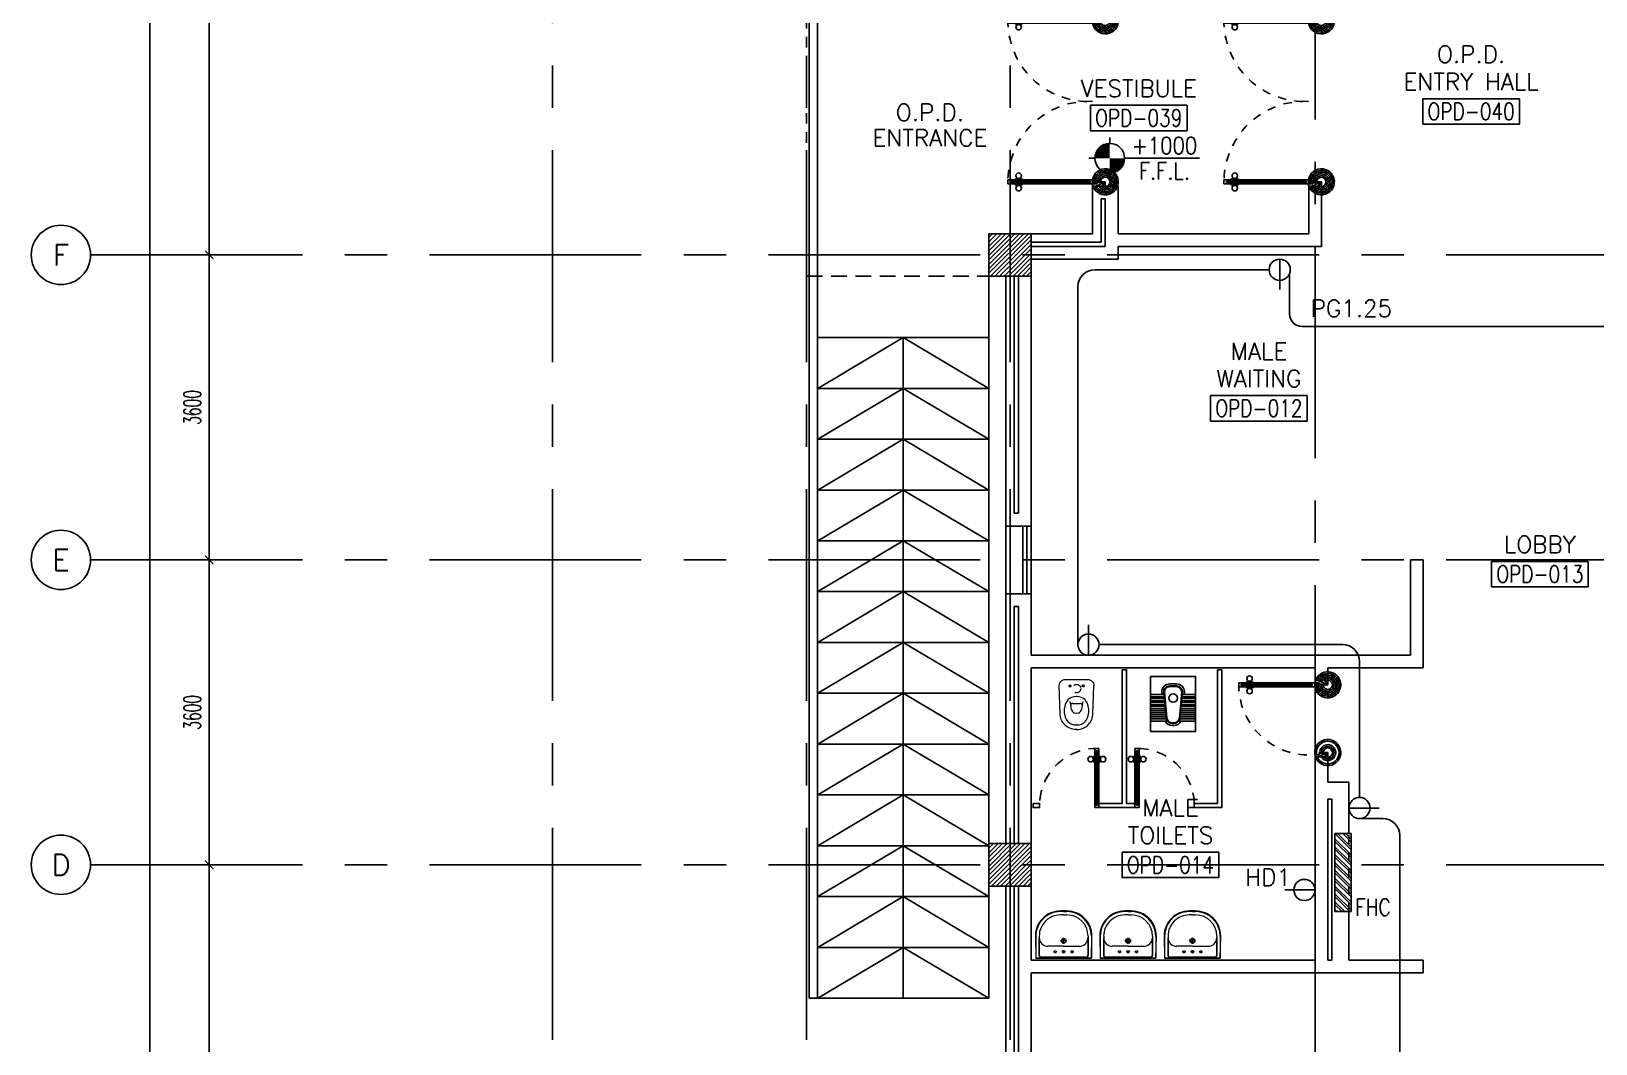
# Model space of a CAD drawing. Extents: x -0.4 to 91.7, y -13.2 to 78.1.
# Drawn here: x -0.35 to 18.11, y 10.84 to 22.79 of the extents above; entities that cross this region are included whole.
import ezdxf
from ezdxf.enums import TextEntityAlignment as Align

# ---------------------------------------------------------------- set-up
doc = ezdxf.new("R2010")
doc.units = 0
doc.header["$MEASUREMENT"] = 0
doc.header["$PDMODE"] = 3
doc.header["$PDSIZE"] = 0.1
for name, pattern in [('CENTERX2', [4, 2.5, -0.5, 0.5, -0.5]), ('DASHED', [0.75, 0.5, -0.25]), ('HIDDEN', [0.375, 0.25, -0.125]), ('HIDDEN2', [0.1875, 0.125, -0.0625])]:
    doc.linetypes.add(name, pattern=pattern)
doc.layers.get('0').update_dxf_attribs({"color": 11, "linetype": 'CONTINUOUS'})
doc.layers.get('DEFPOINTS').update_dxf_attribs({"color": 11, "linetype": 'CONTINUOUS'})
for name, color, linetype in [('A-JEERI', 11, 'CONTINUOUS'), ('AX', 11, 'CONTINUOUS'), ('AX-CR', 11, 'CONTINUOUS'), ('AX-DIM', 11, 'CONTINUOUS'), ('AX-TXT', 11, 'CONTINUOUS'), ('AXES', 11, 'CENTERX2'), ('CANOPY-LN', 11, 'CONTINUOUS'), ('COL', 11, 'CONTINUOUS'), ('DOOR', 11, 'CONTINUOUS'), ('E-CLINE', 4, 'CONTINUOUS'), ('E-SOCKETS', 4, 'CONTINUOUS'), ('FHC', 11, 'CONTINUOUS'), ('FIX', 11, 'CONTINUOUS'), ('Handrail', 11, 'CONTINUOUS'), ('HAT', 11, 'CONTINUOUS'), ('INSUL', 11, 'CONTINUOUS'), ('LEV-PL', 11, 'CONTINUOUS'), ('PART', 11, 'CONTINUOUS'), ('Ramb', 11, 'CONTINUOUS'), ('RM-BOX', 11, 'CONTINUOUS'), ('RM-NAME', 11, 'CONTINUOUS'), ('RM-NO', 11, 'CONTINUOUS'), ('STR', 11, 'CONTINUOUS'), ('WALL', 11, 'CONTINUOUS'), ('WIN', 11, 'CONTINUOUS')]:
    doc.layers.add(name, color=color, linetype=linetype)
doc.styles.add('ROMANS', font='ROMANS.shx', dxfattribs={"width": 0.6})
doc.styles.add('S', font='ROMANS.SHX')
doc.dimstyles.new('STANDARD in', dxfattribs={"dimtxt": 0.2, "dimasz": 0.1, "dimexe": 0.07, "dimexo": 0.05, "dimgap": 0.1, "dimtad": 1, "dimdec": 0, "dimlfac": 1000, "dimzin": 0, "dimdsep": 46, "dimtxsty": 'ROMANS', "dimblk": 'ARCHTICK', "dimcen": 0.05, "dimdle": 0.05, "dimclrd": 7, "dimclre": 7, "dimclrt": 2, "dimadec": 0, "dimazin": 0, "dimtfac": 1, "dimtdec": 0, "dimtmove": 2, "dimatfit": 3, "dimldrblk": 'ARCHTICK', "dimfxl": 0, "dimtolj": 1, "dimtzin": 0, "dimarcsym": 0})

# ---------------------------------------------------------------- blocks, each defined once
blk = doc.blocks.new('_ARCHTICK')
at = {"color": 0, "linetype": 'ByBlock', "const_width": 0.15}
blk.add_lwpolyline([(-0.5, -0.5), (0.5, 0.5)], dxfattribs=at)
blk = doc.blocks.new('*D167')
at = {"layer": 'AX-DIM', "color": 7, "lineweight": -2}
for p, q in [((10.901, 64.82), (0.98, 64.82)), ((1.05, 5.45), (1.05, 64.87)), ((10.901, 5.5), (0.98, 5.5))]:
    blk.add_line(p, q, dxfattribs=at)
at = {"layer": 'DEFPOINTS', "color": 0}
for p in [(1.05, 64.82), (10.951, 64.82), (10.951, 5.5)]:
    blk.add_point(p, dxfattribs=at)
at = {"layer": 'AX-DIM', "color": 7, "lineweight": -2, "xscale": 0.1, "yscale": 0.1, "zscale": 0.1}
for p, rotation in [((1.05, 64.82), 90), ((1.05, 5.5), 270)]:
    blk.add_blockref('_ARCHTICK', p, dxfattribs=dict(at, rotation=rotation))
at = {"layer": 'AX-DIM', "color": 2, "insert": (0.85, 35.16), "char_height": 0.2, "attachment_point": 5, "rotation": 90, "style": 'ROMANS'}
blk.add_mtext('\\A1;59320', dxfattribs=at)
blk = doc.blocks.new('*D169')
at = {"layer": 'AX-DIM', "color": 7, "lineweight": -2}
for p, q in [((2.1, 12.95), (1.68, 12.95)), ((1.75, 5.7), (1.75, 13)), ((2.1, 5.75), (1.68, 5.75))]:
    blk.add_line(p, q, dxfattribs=at)
at = {"layer": 'DEFPOINTS', "color": 0}
for p in [(1.75, 12.95), (2.15, 12.95), (2.15, 5.75)]:
    blk.add_point(p, dxfattribs=at)
at = {"layer": 'AX-DIM', "color": 7, "lineweight": -2, "xscale": 0.1, "yscale": 0.1, "zscale": 0.1}
for p, rotation in [((1.75, 12.95), 90), ((1.75, 5.75), 270)]:
    blk.add_blockref('_ARCHTICK', p, dxfattribs=dict(at, rotation=rotation))
at = {"layer": 'AX-DIM', "color": 2, "insert": (1.55, 9.35), "char_height": 0.2, "attachment_point": 5, "rotation": 90, "style": 'ROMANS'}
blk.add_mtext('\\A1;7200', dxfattribs=at)
blk = doc.blocks.new('*D173')
at = {"layer": 'AX-DIM', "color": 7, "lineweight": -2}
for p, q in [((2.1, 27.35), (1.68, 27.35)), ((1.75, 20.1), (1.75, 27.4)), ((2.1, 20.15), (1.68, 20.15))]:
    blk.add_line(p, q, dxfattribs=at)
at = {"layer": 'DEFPOINTS', "color": 0}
for p in [(1.75, 27.35), (2.15, 27.35), (2.15, 20.15)]:
    blk.add_point(p, dxfattribs=at)
at = {"layer": 'AX-DIM', "color": 7, "lineweight": -2, "xscale": 0.1, "yscale": 0.1, "zscale": 0.1}
for p, rotation in [((1.75, 27.35), 90), ((1.75, 20.15), 270)]:
    blk.add_blockref('_ARCHTICK', p, dxfattribs=dict(at, rotation=rotation))
at = {"layer": 'AX-DIM', "color": 2, "insert": (1.55, 23.75), "char_height": 0.2, "attachment_point": 5, "rotation": 90, "style": 'ROMANS'}
blk.add_mtext('\\A1;7200', dxfattribs=at)
blk = doc.blocks.new('*D174')
at = {"layer": 'AX-DIM', "color": 7, "lineweight": -2}
for p, q in [((2.1, 16.55), (1.68, 16.55)), ((1.75, 12.9), (1.75, 16.6)), ((2.1, 12.95), (1.68, 12.95))]:
    blk.add_line(p, q, dxfattribs=at)
at = {"layer": 'DEFPOINTS', "color": 0}
for p in [(1.75, 16.55), (2.15, 16.55), (2.15, 12.95)]:
    blk.add_point(p, dxfattribs=at)
at = {"layer": 'AX-DIM', "color": 7, "lineweight": -2, "xscale": 0.1, "yscale": 0.1, "zscale": 0.1}
for p, rotation in [((1.75, 16.55), 90), ((1.75, 12.95), 270)]:
    blk.add_blockref('_ARCHTICK', p, dxfattribs=dict(at, rotation=rotation))
at = {"layer": 'AX-DIM', "color": 2, "insert": (1.55, 14.75), "char_height": 0.2, "attachment_point": 5, "rotation": 90, "style": 'ROMANS'}
blk.add_mtext('\\A1;3600', dxfattribs=at)
blk = doc.blocks.new('AXL')
at = {"layer": 'AX-CR'}
blk.add_circle((-350, 0), 350, dxfattribs=at)
at = {"layer": 'AX-TXT', "style": 'ROMANS'}
blk.add_attdef('AX', text='', height=250, dxfattribs=at).set_placement((-350, 0), align=Align.MIDDLE)
blk = doc.blocks.new('A$C010A25D0')
at = {"layer": 'DOOR', "color": 0, "linetype": 'ByBlock'}
for p, q in [((83, 2031), (83, 2038)), ((173, 2038), (83, 2038)), ((95, 2038), (95, 2047)), ((95, 2047), (160, 2047)), ((95, 2038), (160, 2038)), ((160, 2038), (160, 2047)), ((173, 2031), (173, 2038)), ((1000, 2056), (1000, 2031)), ((1000, 2056), (1150, 2056)), ((1150, 2006), (1150, 2056)), ((0, 2031), (0, 1981)), ((0, 1981), (0, 2031)), ((50, 2031), (0, 2031)), ((50, 1981), (0, 1981)), ((30, 2014), (30, 1998)), ((50, 2014), (30, 2014)), ((50, 1998), (30, 1998)), ((50, 2031), (50, 2014)), ((50, 1998), (50, 1981)), ((83, 1981), (83, 1974)), ((173, 1974), (83, 1974)), ((95, 1974), (95, 1965)), ((95, 1974), (160, 1974)), ((95, 1965), (160, 1965)), ((160, 1974), (160, 1965)), ((173, 1981), (173, 1974)), ((950, 2014), (950, 2031)), ((950, 2031), (1000, 2031)), ((970, 2014), (950, 2014)), ((950, 1981), (950, 1998)), ((950, 1998), (970, 1998)), ((1000, 1981), (950, 1981)), ((970, 1998), (970, 2014)), ((1000, 1981), (1000, 2031)), ((1000, 2031), (1050, 2031)), ((1050, 2031), (1050, 2006)), ((1050, 2006), (1150, 2006)), ((50, 131), (0, 131)), ((0, 131), (0, 81)), ((0, 81), (0, 131)), ((50, 81), (0, 81)), ((50, 114), (30, 114)), ((30, 98), (30, 114)), ((50, 98), (30, 98)), ((50, 114), (50, 131)), ((50, 81), (50, 98)), ((173, 138), (83, 138)), ((83, 131), (83, 138)), ((83, 81), (83, 74)), ((173, 74), (83, 74)), ((95, 147), (160, 147)), ((95, 138), (95, 147)), ((95, 138), (160, 138)), ((95, 74), (160, 74)), ((95, 74), (95, 65)), ((95, 65), (160, 65)), ((160, 138), (160, 147)), ((160, 74), (160, 65)), ((173, 131), (173, 138)), ((173, 81), (173, 74)), ((1000, 131), (950, 131)), ((950, 131), (950, 114)), ((950, 114), (970, 114)), ((970, 98), (950, 98)), ((950, 98), (950, 81)), ((950, 81), (1000, 81)), ((970, 114), (970, 98)), ((1000, 131), (1000, 81)), ((1000, 56), (1000, 81)), ((1000, 81), (1050, 81)), ((1000, 56), (1150, 56)), ((1050, 81), (1050, 106)), ((1050, 106), (1150, 106)), ((1150, 106), (1150, 56))]:
    blk.add_line(p, q, dxfattribs=at)
at = {"layer": 'DOOR', "color": 9, "linetype": 'ByBlock'}
for p, q in [((1150, 2006), (1037, 2056)), ((1150, 2006), (1110, 2056)), ((1150, 2006), (1050, 2019)), ((1150, 106), (1037, 56)), ((1150, 106), (1050, 93)), ((1150, 106), (1110, 56))]:
    blk.add_line(p, q, dxfattribs=at)
at = {"layer": 'DOOR', "linetype": 'ByBlock'}
for p, q in [((950, 2031), (50, 2031)), ((950, 2014), (50, 2014)), ((950, 1998), (50, 1998)), ((50, 1981), (950, 1981)), ((50, 131), (950, 131)), ((950, 114), (50, 114)), ((950, 98), (50, 98)), ((950, 81), (50, 81)), ((1150, 56), (1000, 56))]:
    blk.add_line(p, q, dxfattribs=at)
at = {"layer": 'DOOR', "color": 0, "linetype": 'ByBlock'}
for centre in [(128, 2079), (128, 1932), (128, 179), (128, 32)]:
    blk.add_circle(centre, 32.4, dxfattribs=at)
at = {"layer": 'DOOR', "color": 9, "linetype": 'ByBlock'}
for centre, radius, start, end in [((1150, 2006), 154, 161.1053, 166.2858), ((1150, 2006), 134, 158.1598, 169.28), ((1150, 2006), 114, 154.0838, 167.3774), ((1150, 2006), 94.4, 148.0182, 180), ((1150, 2006), 74.4, 137.7764, 180), ((1150, 2006), 54.4, 113.2074, 180), ((1150, 2006), 34.4, 90, 180), ((1150, 2006), 14.4, 90, 180), ((1150, 106), 154, 193.7142, 198.8947), ((1150, 106), 134, 190.72, 201.8402), ((1150, 106), 114, 192.6226, 205.9162), ((1150, 106), 94.4, 180, 211.9818), ((1150, 106), 74.4, 180, 222.2236), ((1150, 106), 54.4, 180, 246.7926), ((1150, 106), 34.4, 180, 270), ((1150, 106), 14.4, 180, 270)]:
    blk.add_arc(centre, radius, start, end, dxfattribs=at)
at = {"layer": 'DOOR', "linetype": 'HIDDEN', "ltscale": 0.5}
for centre, start, end in [((951, 2006), 178.494, 272.9568), ((951, 106), 87.0432, 181.506)]:
    blk.add_arc(centre, 951, start, end, dxfattribs=at)
at = {"layer": 'WALL'}
blk.add_line((1000, 56), (1150, 56), dxfattribs=at)
blk = doc.blocks.new('RM1')
at = {"layer": 'RM-BOX'}
blk.add_lwpolyline([(570, -200), (-570, -200), (-570, -500), (570, -500)], close=True, dxfattribs=at)
at = {"layer": 'RM-NAME', "style": 'ROMANS'}
for tag, p in [('ROOMNAME1', (0, 324)), ('ROOMNAME2', (0, 0))]:
    blk.add_attdef(tag, text='', height=200, dxfattribs=at).set_placement(p, align=Align.MIDDLE)
at = {"layer": 'RM-NO', "style": 'ROMANS', "width": 0.8}
blk.add_attdef('ROOMNO', text='', height=200, dxfattribs=at).set_placement((0, -350), align=Align.MIDDLE)
blk = doc.blocks.new('WC')
at = {"layer": 'FIX', "lineweight": 20}
for p, q in [((339, 5), (339, -5)), ((395, 76), (490, 60)), ((475, 141), (538, 141)), ((534, 24), (540, 0)), ((540, 0), (534, -24)), ((674, 5), (674, -5)), ((490, -60), (395, -76)), ((538, -141), (475, -141)), ((213, -204), (210, -204))]:
    blk.add_line(p, q, dxfattribs=at)
at = {"layer": 'FIX', "linetype": 'Continuous', "lineweight": 20}
blk.add_line((420, -47), (420, 45), dxfattribs=at)
at = {"layer": 'FIX', "lineweight": 20}
for points in [[(210, -204, -0.414214), (137, -131), (137, 0), (137, 131, -0.414214), (210, 204)], [(727, -5), (727, 5, 0.414214), (538, 194), (210, 204)], [(727, 5), (727, -5, -0.414214), (538, -194), (210, -204)]]:
    blk.add_lwpolyline(points, format="xyb", dxfattribs=at)
at = {"layer": 'FIX', "linetype": 'HIDDEN2', "lineweight": 20, "ltscale": 0.3}
blk.add_circle((245, 0), 49.8, dxfattribs=at)
at = {"layer": 'FIX', "linetype": 'HIDDEN', "lineweight": 20, "ltscale": 0.05}
for centre in [(213, 78), (213, -77)]:
    blk.add_circle(centre, 11.6, dxfattribs=at)
at = {"layer": 'FIX', "lineweight": 20}
for centre, radius, start, end in [((475, 5), 136, 90, 180), ((464, -18), 82, 51.0758, 71.504), ((473, -7), 68.2, 27.1532, 51.0758), ((538, 5), 136, 360, 90), ((475, -5), 136, 180, 270), ((464, 18), 82, 288.496, 308.9242), ((473, 7), 68.2, 308.9242, 332.8468), ((538, -5), 136, 270, 0)]:
    blk.add_arc(centre, radius, start, end, dxfattribs=at)
at = {"layer": 'FIX', "linetype": 'Continuous', "lineweight": 20}
for centre, start, end in [((443, 46), 88.3879, 182.3338), ((442, -46), 177.6662, 271.6121)]:
    blk.add_arc(centre, 22.3, start, end, dxfattribs=at)
blk = doc.blocks.new('*X95')
at = {"color": 0}
for p, q in [((24139, 17881), (24619, 18361)), ((24139, 17934), (24566, 18361)), ((24139, 17987), (24513, 18361)), ((24139, 18040), (24460, 18361)), ((24139, 18093), (24407, 18361)), ((24139, 18146), (24354, 18361)), ((24139, 18200), (24301, 18361)), ((24139, 18253), (24248, 18361)), ((24139, 18306), (24195, 18361)), ((24139, 18359), (24142, 18361)), ((24172, 17861), (24639, 18328)), ((24225, 17861), (24639, 18275)), ((24278, 17861), (24639, 18222)), ((24331, 17861), (24639, 18169)), ((24384, 17861), (24639, 18116)), ((24437, 17861), (24639, 18063)), ((24490, 17861), (24639, 18010)), ((24543, 17861), (24639, 17957)), ((24596, 17861), (24639, 17904))]:
    blk.add_line(p, q, dxfattribs=at)
blk = doc.blocks.new('AWC')
at = {"layer": 'FIX'}
for p, q in [((-726, 265), (-726, 66)), ((-700, 265), (-726, 265)), ((-700, 79), (-700, 265)), ((-678, 265), (-678, 82)), ((-652, 265), (-678, 265)), ((-652, 84), (-652, 265)), ((-630, 265), (-630, 86)), ((-604, 265), (-630, 265)), ((-604, 89), (-604, 265)), ((-582, 265), (-582, 91)), ((-556, 265), (-582, 265)), ((-556, 93), (-556, 265)), ((-534, 265), (-534, 95)), ((-508, 265), (-534, 265)), ((-508, 98), (-508, 265)), ((-486, 265), (-486, 100)), ((-460, 265), (-486, 265)), ((-460, 102), (-460, 265)), ((-438, 265), (-438, 104)), ((-412, 265), (-438, 265)), ((-412, 106), (-412, 265)), ((-825, 0), (-825, 0)), ((-780, 7), (-780, -7)), ((-755, 7), (-755, -7)), ((-748, 7), (-748, -7)), ((-382, 109), (-687, 81)), ((-384, 134), (-412, 131)), ((-312, -39), (-312, 39)), ((-287, -39), (-287, 39)), ((-726, -265), (-726, -66)), ((-700, -79), (-700, -265)), ((-687, -81), (-382, -109)), ((-678, -265), (-678, -82)), ((-652, -84), (-652, -265)), ((-630, -265), (-630, -86)), ((-604, -89), (-604, -265)), ((-582, -265), (-582, -91)), ((-556, -93), (-556, -265)), ((-534, -265), (-534, -95)), ((-508, -98), (-508, -265)), ((-486, -265), (-486, -100)), ((-460, -102), (-460, -265)), ((-438, -265), (-438, -104)), ((-412, -106), (-412, -265)), ((-412, -131), (-384, -134)), ((-700, -265), (-726, -265)), ((-652, -265), (-678, -265)), ((-604, -265), (-630, -265)), ((-556, -265), (-582, -265)), ((-508, -265), (-534, -265)), ((-460, -265), (-486, -265)), ((-412, -265), (-438, -265))]:
    blk.add_line(p, q, dxfattribs=at)
at = {"layer": 'FIX', "color": 32}
for p, q in [((-381, 102), (-686, 74)), ((-319, -39), (-319, 39)), ((-686, -74), (-381, -102))]:
    blk.add_line(p, q, dxfattribs=at)
at = {"layer": 'FIX'}
blk.add_lwpolyline([(-198, 265), (-848, 265), (-848, -265), (-198, -265)], close=True, dxfattribs=at)
at = {"layer": 'FIX', "color": 32}
blk.add_circle((-454, 0), 50, dxfattribs=at)
at = {"layer": 'FIX'}
for centre, radius, start, end in [((-680, 7), 100, 117.0426, 180), ((-680, 7), 75, 95.2114, 180), ((-382, 39), 95, 0, 90.1311), ((-382, 39), 70, 0, 90.1311), ((-680, -7), 100, 180, 242.9574), ((-680, -7), 75, 180, 264.7886), ((-382, -39), 95, 270, 0), ((-382, -39), 70, 270, 0)]:
    blk.add_arc(centre, radius, start, end, dxfattribs=at)
at = {"layer": 'FIX', "color": 32}
for centre, radius, start, end in [((-680, 7), 68, 95.2114, 180), ((-382, 39), 63, 0, 90.1311), ((-680, -7), 68, 180, 264.7886), ((-382, -39), 63, 270, 0)]:
    blk.add_arc(centre, radius, start, end, dxfattribs=at)
blk = doc.blocks.new('COL50')
at = {"layer": 'COL'}
blk.add_lwpolyline([(-250, 250), (-250, -250), (250, -250), (250, 250)], close=True, dxfattribs=at)
blk = doc.blocks.new('LEV1')
at = {"layer": 'LEV-PL'}
for p, q in [((0, 245), (0, 175)), ((-175, 0), (-245, 0)), ((175, 0), (1061, 0)), ((0, -175), (0, -245))]:
    blk.add_line(p, q, dxfattribs=at)
at = {"layer": 'LEV-PL', "const_width": 175}
for points in [[(-88, 0, -0.414214), (0, 88, -1)], [(88, 0, -0.414214), (0, -88, -1)]]:
    blk.add_lwpolyline(points, format="xyb", dxfattribs=at)
at = {"layer": 'LEV-PL'}
blk.add_circle((0, 0), 175, dxfattribs=at)
at = {"layer": 'LEV-PL', "color": 4, "style": 'S', "width": 0.85}
for tag, p in [('+0000', (646, 50)), ('F.F.L.', (646, -250))]:
    blk.add_attdef(tag, text='', height=200, dxfattribs=at).set_placement(p, align=Align.CENTER)
blk = doc.blocks.new('*X96')
at = {"color": 0}
for p, q in [((24139, 25094), (24606, 25561)), ((24139, 25147), (24553, 25561)), ((24139, 25200), (24500, 25561)), ((24139, 25253), (24447, 25561)), ((24139, 25306), (24394, 25561)), ((24139, 25359), (24341, 25561)), ((24139, 25412), (24288, 25561)), ((24139, 25465), (24235, 25561)), ((24139, 25518), (24182, 25561)), ((24159, 25061), (24639, 25541)), ((24212, 25061), (24639, 25488)), ((24266, 25061), (24639, 25435)), ((24319, 25061), (24639, 25382)), ((24372, 25061), (24639, 25329)), ((24425, 25061), (24639, 25276)), ((24478, 25061), (24639, 25223)), ((24531, 25061), (24639, 25170)), ((24584, 25061), (24639, 25117)), ((24637, 25061), (24639, 25063))]:
    blk.add_line(p, q, dxfattribs=at)
blk = doc.blocks.new('*D193')
at = {"layer": 'AX-DIM', "color": 7, "linetype": 'ByBlock', "lineweight": -2}
for p, q in [((2.1, 20.15), (1.68, 20.15)), ((1.75, 20.2), (1.75, 16.5)), ((2.1, 16.55), (1.68, 16.55))]:
    blk.add_line(p, q, dxfattribs=at)
at = {"layer": 'DEFPOINTS', "color": 0, "linetype": 'ByBlock'}
for p in [(2.15, 20.15), (1.75, 16.55), (2.15, 16.55)]:
    blk.add_point(p, dxfattribs=at)
at = {"layer": 'AX-DIM', "color": 7, "linetype": 'ByBlock', "lineweight": -2, "xscale": 0.1, "yscale": 0.1, "zscale": 0.1}
for p, rotation in [((1.75, 20.15), 90), ((1.75, 16.55), 270)]:
    blk.add_blockref('_ARCHTICK', p, dxfattribs=dict(at, rotation=rotation))
at = {"layer": 'AX-DIM', "color": 2, "linetype": 'ByBlock', "insert": (1.55, 18.35), "char_height": 0.2, "attachment_point": 5, "rotation": 90, "style": 'ROMANS'}
blk.add_mtext('\\A1;3600', dxfattribs=at)
blk = doc.blocks.new('LAV-003')
at = {"layer": 'FIX', "linetype": 'ByBlock'}
blk.add_line((-328, -25), (328, -25), dxfattribs=at)
at = {"layer": 'FIX', "linetype": 'Continuous', "lineweight": 20}
for p, q in [((-328, -285), (-328, -25)), ((0, -165), (-187, -165)), ((0, -165), (187, -165)), ((328, -285), (328, -25)), ((-288, -285), (-288, -265)), ((287, -285), (287, -265)), ((0, -535), (-38, -535)), ((0, -535), (38, -535)), ((0, -575), (-38, -575)), ((0, -575), (38, -575))]:
    blk.add_line(p, q, dxfattribs=at)
at = {"layer": 'FIX', "linetype": 'ByBlock', "ltscale": 0.3}
for p, q in [((-288, -265), (-288, -60)), ((0, -35), (-262, -35)), ((0, -35), (262, -35)), ((287, -265), (287, -60))]:
    blk.add_line(p, q, dxfattribs=at)
at = {"layer": 'FIX', "lineweight": 20}
for p, q in [((-16, -101), (15, -101)), ((0, -85), (0, -116))]:
    blk.add_line(p, q, dxfattribs=at)
at = {"layer": 'FIX', "linetype": 'DASHED', "lineweight": 20, "ltscale": 0.04}
for p, q in [((-36, -230), (37, -230)), ((0, -194), (0, -266))]:
    blk.add_line(p, q, dxfattribs=at)
at = {"layer": 'FIX', "linetype": 'Continuous', "lineweight": 20}
blk.add_lwpolyline([(295, -25), (0, -25), (-328, -25), (-334, -285, 0.414214), (-38, -582), (0, -582), (38, -582, 0.414214), (334, -285), (328, -25), (0, -25)], format="xyb", dxfattribs=at)
at = {"layer": 'FIX', "linetype": 'HIDDEN', "lineweight": 20, "ltscale": 0.05}
for centre in [(-100, -101), (100, -101)]:
    blk.add_circle(centre, 12.4, dxfattribs=at)
at = {"layer": 'FIX', "lineweight": 20}
for centre, radius in [((0, -101), 15.5), ((0, -230), 29.5), ((0, -230), 22.5)]:
    blk.add_circle(centre, radius, dxfattribs=at)
at = {"layer": 'FIX', "linetype": 'ByBlock', "ltscale": 0.3}
for centre, start, end in [((-262, -60), 90, 180), ((262, -60), 0, 90)]:
    blk.add_arc(centre, 25, start, end, dxfattribs=at)
at = {"layer": 'FIX', "linetype": 'Continuous', "lineweight": 20}
for centre, radius, start, end in [((-187, -265), 100, 90, 180), ((187, -265), 100, 0, 90), ((-38, -285), 290, 180, 270), ((-38, -285), 250, 180, 270), ((38, -285), 290, 270, 0), ((38, -285), 250, 270, 0)]:
    blk.add_arc(centre, radius, start, end, dxfattribs=at)
blk = doc.blocks.new('DOOR90')
at = {"layer": 'DOOR', "color": 7, "linetype": 'ByBlock'}
for p, q in [((-150, 0), (0, 0)), ((-150, 0), (-150, -25)), ((0, -50), (-114, 0)), ((0, -50), (-40, 0)), ((0, -50), (0, 0)), ((-1000, -25), (-1050, -25)), ((-1050, -75), (-1050, -25)), ((-1050, -25), (-1050, -75)), ((-1000, -75), (-1050, -75)), ((-1000, -42), (-1020, -42)), ((-1020, -42), (-1020, -58)), ((-1000, -58), (-1020, -58)), ((-1000, -25), (-1000, -42)), ((-1000, -58), (-1000, -75)), ((-878, -18), (-968, -18)), ((-968, -25), (-968, -18)), ((-968, -75), (-968, -82)), ((-878, -82), (-968, -82)), ((-955, -9), (-890, -9)), ((-955, -18), (-955, -9)), ((-955, -18), (-890, -18)), ((-955, -82), (-890, -82)), ((-955, -82), (-955, -91)), ((-955, -91), (-890, -91)), ((-890, -18), (-890, -9)), ((-890, -82), (-890, -91)), ((-878, -25), (-878, -18)), ((-878, -75), (-878, -82)), ((-200, -25), (-150, -25)), ((-200, -42), (-200, -25)), ((-180, -42), (-200, -42)), ((-200, -58), (-180, -58)), ((-200, -75), (-200, -58)), ((-150, -75), (-200, -75)), ((-180, -58), (-180, -42)), ((-150, -25), (-100, -25)), ((-150, -75), (-150, -25)), ((-100, -25), (-100, -50)), ((0, -50), (-100, -37)), ((-100, -50), (0, -50)), ((-150, -875), (-100, -875)), ((-150, -900), (-150, -875)), ((-150, -900), (0, -900)), ((0, -900), (-150, -900)), ((0, -850), (-114, -900)), ((-100, -875), (-100, -850)), ((0, -850), (-100, -863)), ((-100, -850), (0, -850)), ((0, -850), (-40, -900)), ((0, -850), (0, -900))]:
    blk.add_line(p, q, dxfattribs=at)
at = {"layer": 'DOOR', "linetype": 'ByBlock'}
for p, q in [((-200, -25), (-1000, -25)), ((-200, -42), (-1000, -42)), ((-200, -58), (-1000, -58)), ((-1000, -75), (-200, -75))]:
    blk.add_line(p, q, dxfattribs=at)
at = {"layer": 'DOOR', "color": 7, "linetype": 'ByBlock'}
for centre in [(-923, 24), (-923, -124)]:
    blk.add_circle(centre, 32.4, dxfattribs=at)
for centre, radius, start, end in [((0, -50), 154, 161.1053, 166.2858), ((0, -50), 94.4, 148.0182, 180), ((0, -50), 134, 158.1598, 169.28), ((0, -50), 114, 154.0838, 167.3774), ((0, -50), 74.4, 137.7764, 180), ((0, -50), 54.4, 113.2074, 180), ((0, -50), 34.4, 90, 180), ((0, -50), 14.4, 90, 180), ((0, -850), 154, 193.7142, 198.8947), ((0, -850), 134, 190.72, 201.8402), ((0, -850), 94.4, 180, 211.9818), ((0, -850), 74.4, 180, 222.2236), ((0, -850), 54.4, 180, 246.7926), ((0, -850), 34.4, 180, 270), ((0, -850), 14.4, 180, 270)]:
    blk.add_arc(centre, radius, start, end, dxfattribs=at)
at = {"layer": 'DOOR', "linetype": 'HIDDEN', "ltscale": 0.5}
blk.add_arc((-222, -50), 828, 178.2701, 275.003, dxfattribs=at)

msp = doc.modelspace()

# ---------------------------------------------------------------- hatches: boundary and pattern name
at = {"layer": 'FHC', "linetype": 'ByBlock', "ltscale": 0.3}
h = msp.add_hatch(dxfattribs=at)
h.set_pattern_fill('ANSI32', color=11, scale=175, angle=-90, style=0)
h.set_pattern_definition([(315, (-16.01456, 245.51479), (0.046403882, 0.046403882), []), (315, (-16.01456, 245.483853), (0.046403882, 0.046403882), [])])
h.paths.add_polyline_path([(15.0364, 12.3986), (15.2264, 12.3986), (15.2264, 13.3186), (15.0364, 13.3186)])
h.paths.add_polyline_path([(14.6153, 13.5312), (15.0362, 13.5312), (15.0362, 13.2687), (14.6153, 13.2687)], flags=9)

# ---------------------------------------------------------------- linework, layer by layer
at = {"layer": 'AXES'}
for p, q in [((5.8014, -1.1143), (5.8014, 77.3632)), ((8.8014, -1.1143), (8.8014, 77.3632)), ((11.2014, -1.1143), (11.2014, 77.3632)), ((14.8014, 5.75), (14.8014, 64.57)), ((0.35, 20.15), (69.4414, 20.15)), ((0.35, 16.55), (69.4414, 16.55)), ((0.35, 12.95), (69.4414, 12.95))]:
    msp.add_line(p, q, dxfattribs=at)
at = {"layer": 'CANOPY-LN', "linetype": 'HIDDEN2'}
msp.add_line((8.8014, 19.9), (8.8014, 27.6), dxfattribs=at)
at = {"layer": 'CANOPY-LN', "linetype": 'HIDDEN2', "ltscale": 1.5}
msp.add_line((8.8014, 19.9), (10.9514, 19.9), dxfattribs=at)
at = {"layer": 'DOOR', "linetype": 'ByBlock'}
for p, q in [((12.1852, 14.23), (12.1852, 14.1652)), ((12.1942, 14.23), (12.1852, 14.23)), ((12.1942, 14.1526), (12.1942, 14.2426)), ((12.2014, 14.2426), (12.1942, 14.2426)), ((12.1942, 14.23), (12.1942, 14.1652)), ((12.2014, 14.275), (12.2014, 14.325)), ((12.2014, 14.325), (12.2514, 14.325)), ((12.2514, 14.325), (12.2014, 14.325)), ((12.2014, 14.275), (12.2014, 13.675)), ((12.2184, 14.275), (12.2014, 14.275)), ((12.2184, 14.275), (12.2184, 14.295)), ((12.2344, 14.295), (12.2184, 14.295)), ((12.2184, 13.675), (12.2184, 14.275)), ((12.2344, 14.275), (12.2344, 14.295)), ((12.2344, 13.675), (12.2344, 14.275)), ((12.2514, 14.275), (12.2344, 14.275)), ((12.2514, 14.275), (12.2514, 14.325)), ((12.2514, 13.675), (12.2514, 14.275)), ((12.2514, 14.2426), (12.2586, 14.2426)), ((12.2586, 14.1526), (12.2586, 14.2426)), ((12.2586, 14.23), (12.2586, 14.1652)), ((12.2586, 14.23), (12.2676, 14.23)), ((12.2676, 14.23), (12.2676, 14.1652)), ((12.6602, 14.23), (12.6602, 14.1652)), ((12.6692, 14.23), (12.6602, 14.23)), ((12.6692, 14.1526), (12.6692, 14.2426)), ((12.6764, 14.2426), (12.6692, 14.2426)), ((12.6692, 14.23), (12.6692, 14.1652)), ((12.6764, 14.275), (12.6764, 14.325)), ((12.7264, 14.325), (12.6764, 14.325)), ((12.6764, 14.325), (12.7264, 14.325)), ((12.6764, 13.675), (12.6764, 14.275)), ((12.6764, 14.275), (12.6934, 14.275)), ((12.6934, 14.275), (12.6934, 14.295)), ((12.6934, 14.295), (12.7094, 14.295)), ((12.6934, 13.675), (12.6934, 14.275)), ((12.7094, 14.275), (12.7094, 14.295)), ((12.7094, 13.675), (12.7094, 14.275)), ((12.7094, 14.275), (12.7264, 14.275)), ((12.7264, 14.275), (12.7264, 14.325)), ((12.7264, 14.275), (12.7264, 13.675)), ((12.7264, 14.2426), (12.7336, 14.2426)), ((12.7336, 14.1526), (12.7336, 14.2426)), ((12.7336, 14.23), (12.7336, 14.1652)), ((12.7336, 14.23), (12.7426, 14.23)), ((12.7426, 14.23), (12.7426, 14.1652)), ((12.1942, 14.1652), (12.1852, 14.1652)), ((12.2014, 14.1526), (12.1942, 14.1526)), ((12.2514, 14.1526), (12.2586, 14.1526)), ((12.2586, 14.1652), (12.2676, 14.1652)), ((12.6692, 14.1652), (12.6602, 14.1652)), ((12.6764, 14.1526), (12.6692, 14.1526)), ((12.7264, 14.1526), (12.7336, 14.1526)), ((12.7336, 14.1652), (12.7426, 14.1652)), ((12.2014, 13.625), (12.2014, 13.675)), ((12.2014, 13.675), (12.2184, 13.675)), ((12.2184, 13.675), (12.2184, 13.655)), ((12.2344, 13.655), (12.2344, 13.675)), ((12.2344, 13.675), (12.2514, 13.675)), ((12.6934, 13.675), (12.6764, 13.675)), ((12.6934, 13.655), (12.6934, 13.675)), ((12.7094, 13.675), (12.7094, 13.655)), ((12.7264, 13.675), (12.7094, 13.675)), ((12.7264, 13.625), (12.7264, 13.675)), ((12.2014, 13.625), (12.2514, 13.625)), ((12.2184, 13.655), (12.2344, 13.655)), ((12.7264, 13.625), (12.6764, 13.625)), ((12.7094, 13.655), (12.6934, 13.655))]:
    msp.add_line(p, q, dxfattribs=at)
at = {"layer": 'DOOR', "color": 0, "linetype": 'ByBlock'}
for p, q in [((12.2514, 13.675), (12.2514, 13.625)), ((12.6764, 13.675), (12.6764, 13.625))]:
    msp.add_line(p, q, dxfattribs=at)
at = {"layer": 'DOOR', "linetype": 'ByBlock'}
for centre in [(12.1529, 14.1976), (12.3, 14.1976), (12.6279, 14.1976), (12.775, 14.1976)]:
    msp.add_circle(centre, 0.0324, dxfattribs=at)
at = {"layer": 'DOOR', "linetype": 'HIDDEN', "ltscale": 0.5}
for centre, start, end in [((12.2264, 13.65), 87.8789, 177.8789), ((12.7014, 13.65), 2.1211, 92.1211)]:
    msp.add_arc(centre, 0.6755, start, end, dxfattribs=at)
at = {"layer": 'E-CLINE'}
for p, q in [((14.2599, 19.975), (12.2024, 19.975)), ((12.0024, 15.55), (12.0024, 19.775)), ((12.2524, 15.55), (15.1264, 15.55)), ((15.3264, 13.7454), (15.3264, 15.35)), ((15.3264, 13.4954), (15.6014, 13.4954)), ((15.8014, 9.1929), (15.8014, 13.2954))]:
    msp.add_line(p, q, dxfattribs=at)
at = {"layer": 'E-CLINE', "color": 4}
for p, q in [((14.5003, 19.9071), (14.5003, 19.4543)), ((19.504, 19.3043), (14.6503, 19.3043))]:
    msp.add_line(p, q, dxfattribs=at)
at = {"layer": 'E-CLINE'}
for centre, start, end in [((12.2024, 19.775), 90, 180), ((15.1264, 15.35), 0, 90), ((15.6014, 13.2954), 0, 90)]:
    msp.add_arc(centre, 0.2, start, end, dxfattribs=at)
at = {"layer": 'E-CLINE', "color": 4}
msp.add_arc((14.6503, 19.4543), 0.15, 180, 270, dxfattribs=at)
at = {"layer": 'E-SOCKETS'}
for p, q in [((14.3849, 20.1), (14.3849, 19.7417)), ((12.1274, 15.425), (12.1274, 15.7833)), ((15.2014, 13.6204), (15.5598, 13.6204)), ((14.8014, 12.6537), (14.4431, 12.6537))]:
    msp.add_line(p, q, dxfattribs=at)
for centre in [(14.3849, 19.975), (12.1274, 15.55), (15.3264, 13.6204), (14.6764, 12.6537)]:
    msp.add_circle(centre, 0.125, dxfattribs=at)
at = {"layer": 'FHC', "linetype": 'ByBlock', "ltscale": 0.3}
for p, q in [((15.0364, 12.3986), (15.0364, 13.3186)), ((15.0364, 13.3186), (15.2264, 13.3186)), ((15.2264, 13.3186), (15.2264, 12.3986)), ((15.2264, 12.3986), (15.0364, 12.3986))]:
    msp.add_line(p, q, dxfattribs=at)
at = {"layer": 'FHC', "color": 250, "linetype": 'HIDDEN', "ltscale": 0.25}
msp.add_line((15.2014, 12.3988), (15.2014, 13.3184), dxfattribs=at)
at = {"layer": 'Handrail'}
for p, q in [((8.8305, 26.5711), (8.8305, 21.575)), ((8.9305, 26.5711), (8.9305, 21.575)), ((8.8305, 21.575), (8.8305, 11.375)), ((8.9305, 21.575), (8.9305, 11.375)), ((10.9514, 19.9), (10.9514, 11.375)), ((8.9305, 11.375), (8.8305, 11.375))]:
    msp.add_line(p, q, dxfattribs=at)
at = {"layer": 'INSUL'}
for p, q in [((12.2764, 20.8125), (12.3264, 20.8125)), ((12.2764, 20.3), (12.2764, 20.8125)), ((12.3264, 20.25), (12.3264, 20.8125)), ((12.2764, 20.3), (11.4514, 20.3)), ((12.3264, 20.25), (11.4514, 20.25)), ((11.2514, 19.9), (11.2514, 17.1)), ((11.3014, 19.9), (11.3014, 17.1)), ((11.2514, 17.1), (11.3014, 17.1)), ((11.2514, 13.2), (11.2514, 16)), ((11.2514, 16), (11.3014, 16)), ((11.3014, 13.2), (11.3014, 16)), ((11.2514, 12.7), (11.2514, 6)), ((11.3014, 12.7), (11.3014, 6))]:
    msp.add_line(p, q, dxfattribs=at)
at = {"layer": 'PART'}
msp.add_line((11.5514, 13.675), (11.5514, 13.625), dxfattribs=at)
for points in [[(12.5264, 15.252), (12.5764, 15.252), (12.5764, 13.675), (12.6764, 13.675), (12.6764, 13.625), (12.2514, 13.625), (12.2514, 13.675), (12.5264, 13.675)], [(13.6514, 15.252), (13.7014, 15.252), (13.7014, 13.625), (13.3764, 13.625), (13.3764, 13.675), (13.6514, 13.675)], [(11.4744, 13.675), (11.5514, 13.675), (11.5514, 13.625), (11.4744, 13.625)]]:
    msp.add_lwpolyline(points, close=True, dxfattribs=at)
at = {"layer": 'Ramb'}
for p, q in [((8.9314, 19.175), (10.9514, 19.175)), ((9.9414, 19.175), (8.9314, 18.575)), ((9.9414, 19.175), (9.9414, 11.375)), ((10.9514, 18.575), (9.9414, 19.175)), ((8.9314, 18.575), (10.9514, 18.575)), ((9.9414, 18.575), (8.9314, 17.975)), ((10.9514, 17.975), (9.9414, 18.575)), ((8.9314, 17.975), (10.9514, 17.975)), ((9.9414, 17.975), (8.9314, 17.375)), ((10.9514, 17.375), (9.9414, 17.975)), ((8.9314, 17.375), (10.9514, 17.375)), ((9.9414, 17.375), (8.9314, 16.775)), ((10.9514, 16.775), (9.9414, 17.375)), ((8.9314, 16.775), (10.9514, 16.775)), ((9.9414, 16.775), (8.9314, 16.175)), ((10.9514, 16.175), (9.9414, 16.775)), ((8.9314, 16.175), (10.9514, 16.175)), ((9.9414, 16.175), (8.9314, 15.575)), ((10.9514, 15.575), (9.9414, 16.175)), ((8.9314, 15.575), (10.9514, 15.575)), ((9.9414, 15.575), (8.9314, 14.975)), ((10.9514, 14.975), (9.9414, 15.575)), ((8.9314, 14.975), (10.9514, 14.975)), ((9.9414, 14.975), (8.9314, 14.375)), ((10.9514, 14.375), (9.9414, 14.975)), ((8.9314, 14.375), (10.9514, 14.375)), ((9.9414, 14.375), (8.9314, 13.775)), ((10.9514, 13.775), (9.9414, 14.375)), ((8.9314, 13.775), (10.9514, 13.775)), ((9.9414, 13.775), (8.9314, 13.175)), ((10.9514, 13.175), (9.9414, 13.775)), ((8.9314, 13.175), (10.9514, 13.175)), ((9.9414, 13.175), (8.9314, 12.575)), ((10.9514, 12.575), (9.9414, 13.175)), ((8.9314, 12.575), (10.9514, 12.575)), ((9.9414, 12.575), (8.9314, 11.975)), ((10.9514, 11.975), (9.9414, 12.575)), ((8.9314, 11.975), (10.9514, 11.975)), ((9.9414, 11.975), (8.9314, 11.375)), ((10.9514, 11.375), (9.9414, 11.975)), ((8.9314, 11.375), (10.9514, 11.375))]:
    msp.add_line(p, q, dxfattribs=at)
at = {"layer": 'STR'}
msp.add_line((10.9514, 19.2), (10.9514, 19.23), dxfattribs=at)
at = {"layer": 'WALL'}
for p, q in [((12.1764, 20.4), (12.1764, 20.9625)), ((12.1764, 20.9625), (12.4764, 20.9625)), ((12.4764, 20.4), (12.4764, 20.9625)), ((14.7264, 20.9625), (14.8764, 20.9625)), ((14.7264, 20.4), (14.7264, 20.9625)), ((14.8764, 20.25), (14.8764, 20.9625)), ((11.4514, 20.4), (12.1764, 20.4)), ((12.4764, 20.4), (14.7264, 20.4)), ((12.4764, 20.25), (14.8764, 20.25)), ((12.4764, 20.1), (12.4764, 20.25)), ((11.4514, 20.1), (12.4764, 20.1)), ((11.1514, 19.9), (11.1514, 16.95)), ((11.4514, 19.9), (11.4514, 16.95)), ((11.1514, 16.95), (11.4514, 16.95)), ((16.0764, 16.55), (15.9264, 16.55)), ((15.9264, 15.425), (15.9264, 16.55)), ((16.0764, 15.275), (16.0764, 16.55)), ((11.1514, 13.2), (11.1514, 16.15)), ((11.1514, 16.15), (11.4514, 16.15)), ((11.4514, 15.425), (11.4514, 16.15)), ((15.9264, 15.425), (11.4514, 15.425)), ((14.8014, 15.275), (11.4514, 15.275)), ((11.4514, 13.2), (11.4514, 15.275)), ((14.8014, 15.125), (14.8014, 15.275)), ((14.8014, 15.125), (14.8014, 15.275)), ((14.9514, 15.125), (14.9514, 15.275)), ((16.0764, 15.275), (14.9514, 15.275)), ((14.8014, 15.125), (14.9514, 15.125)), ((14.8014, 11.825), (14.8014, 14.225)), ((14.8014, 14.225), (14.9514, 14.225)), ((14.9514, 13.925), (14.9514, 14.225)), ((15.2014, 13.925), (14.9514, 13.925)), ((15.2014, 13.3186), (15.2014, 13.925)), ((14.9514, 11.825), (14.9514, 13.725)), ((15.0014, 13.725), (14.9514, 13.725)), ((15.0014, 11.825), (15.0014, 13.725)), ((15.0364, 13.3184), (15.2014, 13.3184)), ((11.1514, 12.7), (11.1514, 6)), ((11.4514, 11.825), (11.4514, 12.7)), ((15.0364, 12.3988), (15.2014, 12.3988)), ((15.2014, 11.825), (15.2014, 12.3986)), ((14.8014, 11.825), (11.4514, 11.825)), ((15.0014, 11.825), (14.9514, 11.825)), ((16.0764, 11.825), (15.2014, 11.825)), ((16.0764, 11.675), (16.0764, 11.825)), ((11.4514, 11.675), (11.4514, 6)), ((16.0764, 11.675), (11.4514, 11.675))]:
    msp.add_line(p, q, dxfattribs=at)
at = {"layer": 'WIN'}
for p, q in [((11.1514, 16.15), (11.1514, 16.95)), ((11.3514, 16.15), (11.3514, 16.95)), ((11.4014, 16.15), (11.4014, 16.95)), ((11.4514, 16.15), (11.4514, 16.95))]:
    msp.add_line(p, q, dxfattribs=at)

# ---------------------------------------------------------------- block references
at = {"layer": 'A-JEERI', "linetype": 'ByBlock', "xscale": 0.001000000047497451, "yscale": 0.0009999999892897904, "zscale": 0.001, "rotation": 180}
for p in [(11.8344, 11.823), (12.5944, 11.823), (13.3544, 11.823)]:
    msp.add_blockref('LAV-003', p, dxfattribs=at)
at = {"layer": 'AX', "xscale": 0.001000000047497451, "yscale": 0.0009999999892897904, "zscale": 0.001}
for p, values in [((0.35, 20.15), {'AX': 'F'}), ((0.35, 16.55), {'AX': 'E'}), ((0.35, 12.95), {'AX': 'D'})]:
    msp.add_blockref('AXL', p, dxfattribs=at).add_auto_attribs(values)
at = {"layer": 'COL', "xscale": 0.001000000047497451, "yscale": 0.0009999999892897904, "zscale": 0.001}
for p in [(11.2014, 20.15), (11.2014, 12.95)]:
    msp.add_blockref('COL50', p, dxfattribs=at)
at = {"layer": 'DOOR', "color": 0, "xscale": 0.001000000047497451, "yscale": 0.0009999999892897904, "zscale": 0.001}
for p in [(11.1761, 20.9066), (13.7261, 20.9066)]:
    msp.add_blockref('A$C010A25D0', p, dxfattribs=at)
at = {"layer": 'DOOR', "xscale": 0.001000000047497451, "yscale": 0.0009999999892897904, "zscale": 0.001}
msp.add_blockref('DOOR90', (14.9514, 15.125), dxfattribs=at)
at = {"layer": 'HAT', "xscale": 0.001000000047497451, "yscale": 0.0009999999892897904, "zscale": 0.001}
for name in ['*X96', '*X95']:
    msp.add_blockref(name, (-13.1878, -5.161), dxfattribs=at)
for p, values in [((14.139, 18.6896), {'ROOMNO': 'OPD-012', 'ROOMNAME2': 'WAITING', 'ROOMNAME1': 'MALE'}), ((13.0952, 13.2986), {'ROOMNO': 'OPD-014', 'ROOMNAME2': 'TOILETS', 'ROOMNAME1': 'MALE'})]:
    msp.add_blockref('RM1', p, dxfattribs=at).add_auto_attribs(values)
at = {"layer": 'PART', "xscale": 0.001000000047497451, "yscale": 0.0009999999892897904, "zscale": 0.001}
msp.add_blockref('LEV1', (12.3786, 21.2912), dxfattribs=at).add_auto_attribs({'F.F.L.': 'F.F.L.', '+0000': '+1000'})
at = {"layer": 'WALL', "xscale": 0.001000000047497451, "yscale": 0.0009999999892897904, "zscale": 0.001}
for p, values in [((16.644, 22.1946), {'ROOMNO': 'OPD-040', 'ROOMNAME2': 'ENTRY HALL', 'ROOMNAME1': 'O.P.D.'}), ((12.7207, 22.1168), {'ROOMNO': 'OPD-039', 'ROOMNAME2': 'VESTIBULE'}), ((17.4551, 16.7323), {'ROOMNO': 'OPD-013', 'ROOMNAME2': 'LOBBY'})]:
    msp.add_blockref('RM1', p, dxfattribs=at).add_auto_attribs(values)
at = {"layer": 'WALL', "xscale": 0.0009999999892897904, "yscale": 0.0009999999892897904, "zscale": 0.001}
for name, p, rotation in [('AWC', (13.1264, 15.3732), 90), ('WC', (11.9864, 15.275), 270)]:
    msp.add_blockref(name, p, dxfattribs=dict(at, rotation=rotation))

# ---------------------------------------------------------------- texts
at = {"layer": 'E-SOCKETS', "style": 'ROMANS'}
for s, p in [('PG1.25', (14.7508, 19.4192)), ('HD1', (13.9776, 12.7028))]:
    msp.add_text(s, height=0.2, dxfattribs=at).set_placement(p)
at = {"layer": 'FHC', "style": 'ROMANS', "width": 0.8}
msp.add_text('FHC', height=0.2, dxfattribs=at).set_placement((15.2762, 12.3483))
at = {"layer": 'RM-NAME', "style": 'ROMANS'}
for s, p in [('O.P.D.', (10.2565, 21.8326)), ('ENTRANCE', (10.2565, 21.5326))]:
    msp.add_text(s, height=0.2, dxfattribs=at).set_placement(p, align=Align.MIDDLE)

# ---------------------------------------------------------------- dimensions: what is measured, and where the dimension line sits
at = {"layer": 'AX-DIM'}
dim = msp.add_linear_dim(base=(1.05, 64.82), p1=(10.9514, 5.5), p2=(10.9514, 64.82), angle=90, dimstyle='STANDARD in', dxfattribs=at)
dim.commit()
dim.dimension.update_dxf_attribs({"geometry": '*D167', "text_midpoint": (0.85, 35.16)})
at = {"layer": 'AX-DIM', "color": 6}
for base, p1, p2, picture, middle in [((1.75, 27.35), (2.15, 20.15), (2.15, 27.35), '*D173', (1.55, 23.75)), ((1.75, 16.55), (2.15, 12.95), (2.15, 16.55), '*D174', (1.55, 14.75)), ((1.75, 12.95), (2.15, 5.75), (2.15, 12.95), '*D169', (1.55, 9.35))]:
    dim = msp.add_linear_dim(base=base, p1=p1, p2=p2, angle=90, dimstyle='STANDARD in', dxfattribs=at)
    dim.commit()
    dim.dimension.update_dxf_attribs({"geometry": picture, "text_midpoint": middle})
at = {"layer": 'AX-DIM', "color": 1, "linetype": 'ByBlock'}
dim = msp.add_linear_dim(base=(1.75, 16.55), p1=(2.15, 20.15), p2=(2.15, 16.55), angle=90, dimstyle='STANDARD in', dxfattribs=at)
dim.commit()
dim.dimension.update_dxf_attribs({"geometry": '*D193', "text_midpoint": (1.55, 18.35)})

doc.saveas('drawing.dxf')
